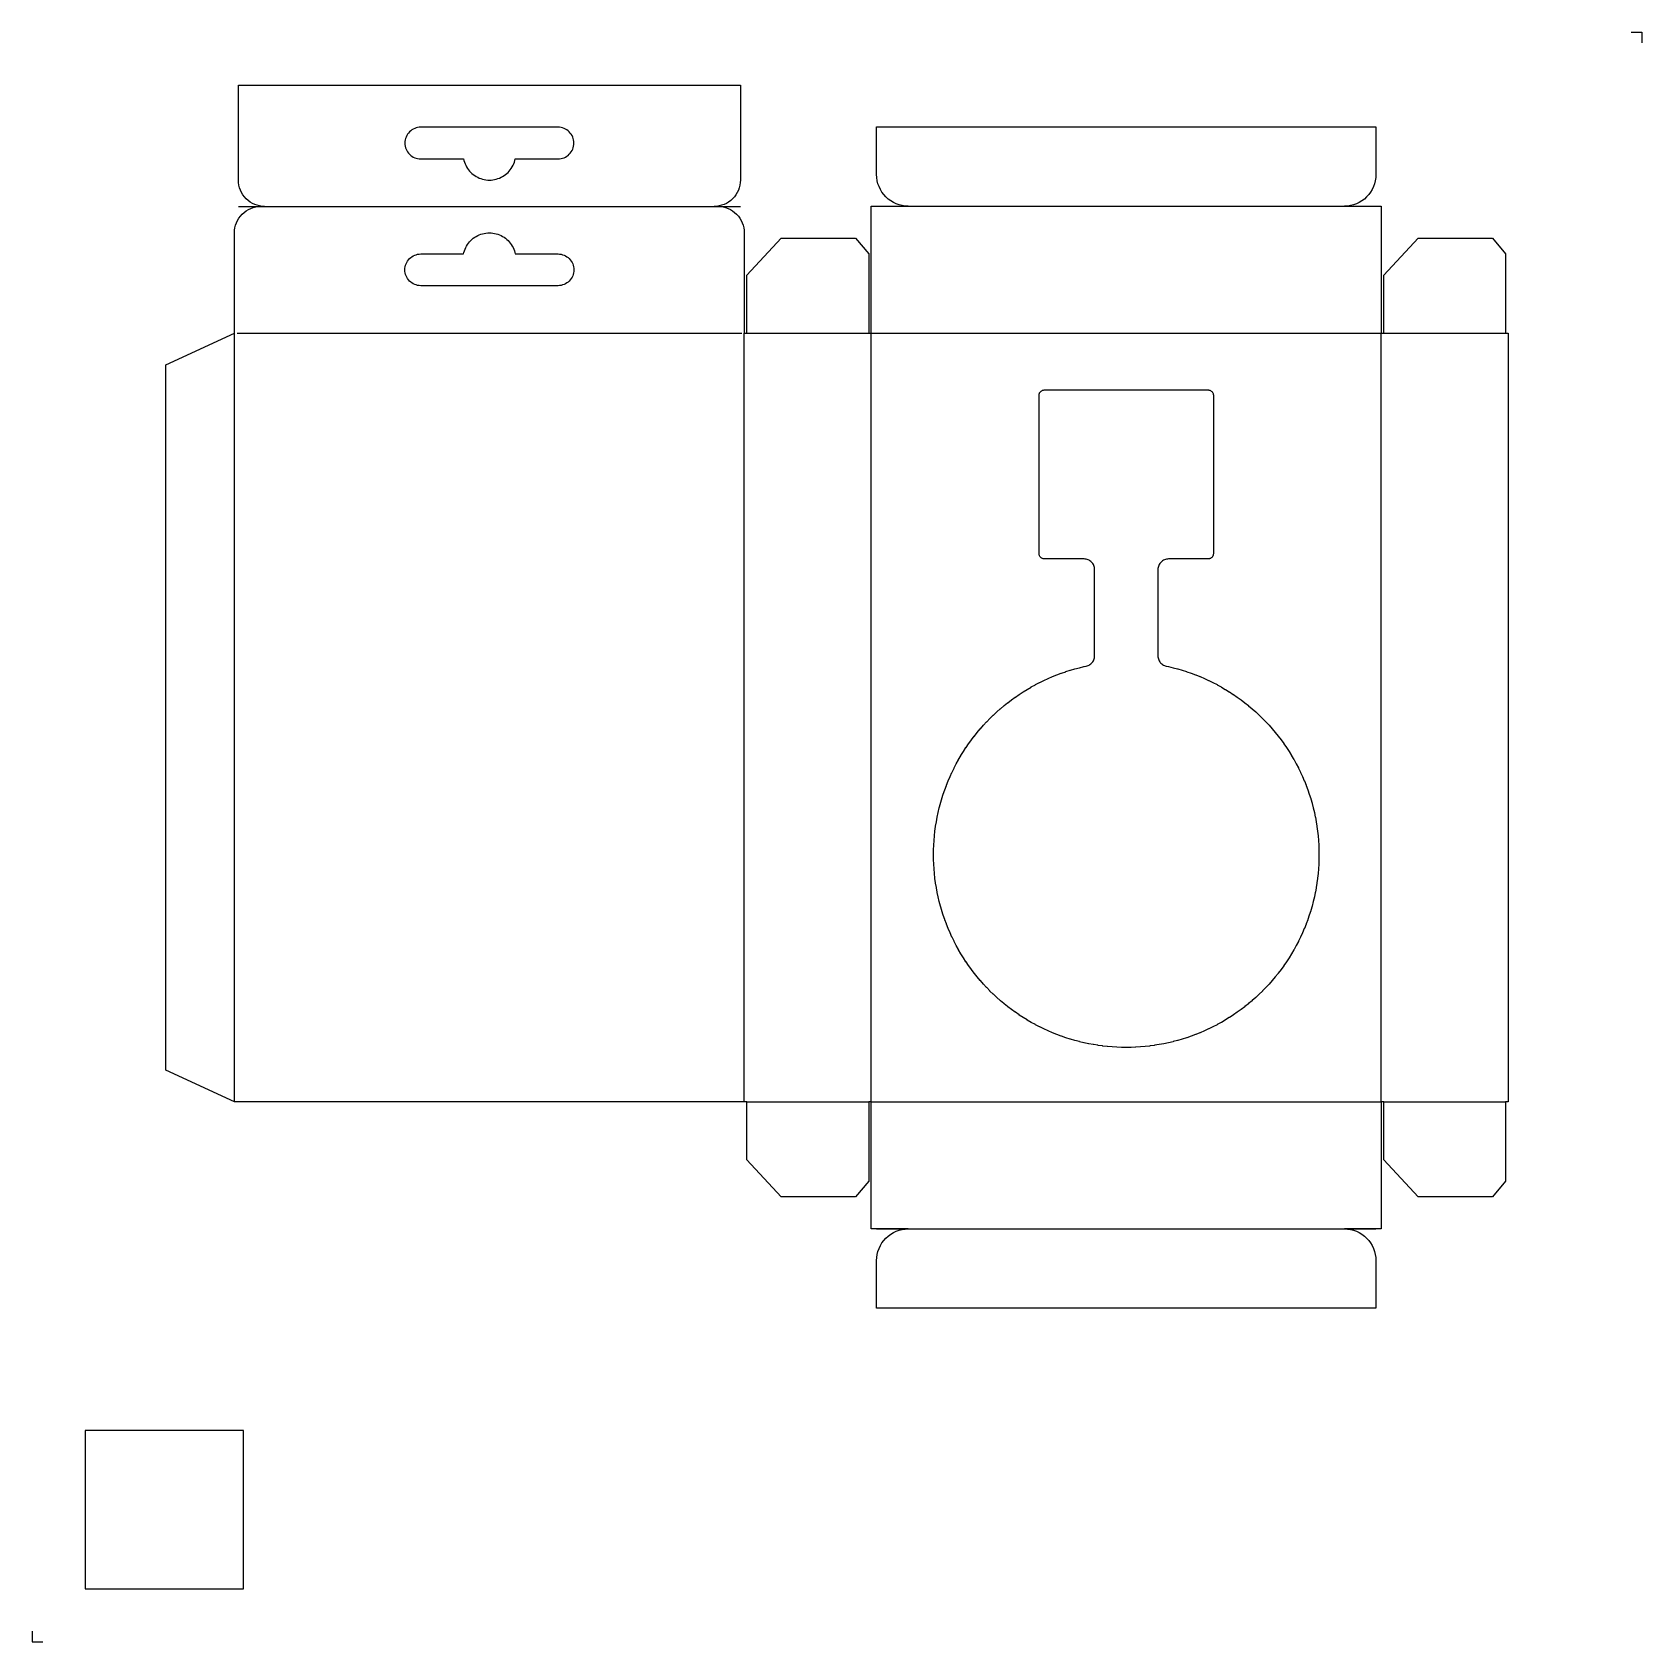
# Model space of a CAD drawing. Extents: x 0 to 305, y 0 to 305.
import ezdxf

# ---------------------------------------------------------------- set-up
doc = ezdxf.new("R2010")
doc.units = 0
for name, color, linetype in [('KONTROLLE_30MM', 7, 'Continuous'), ('RILLEN_BERG', 5, 'Continuous'), ('RILLEN_TAL', 3, 'Continuous'), ('SCHNEIDEN', 1, 'Continuous'), ('SEITENECKEN', 7, 'Continuous')]:
    doc.layers.add(name, color=color, linetype=linetype)

msp = doc.modelspace()

# ---------------------------------------------------------------- linework, layer by layer
at = {"layer": 'KONTROLLE_30MM', "color": 7}
msp.add_lwpolyline([(40, 10), (40, 40), (10, 40), (10, 10)], close=True, dxfattribs=at)
at = {"layer": 'RILLEN_BERG', "color": 5}
for points in [[(39.05, 271.8), (134.1, 271.8)], [(159.9, 271.85), (254.45, 271.85)], [(38.3, 102.25), (38.3, 247.8)], [(134.85, 102.25), (134.85, 247.8)], [(135.35, 247.8), (158.4, 247.8)], [(158.9, 102.25), (158.9, 247.8)], [(158.9, 247.8), (255.45, 247.8)], [(255.45, 102.25), (255.45, 247.8)], [(255.95, 247.8), (279, 247.8)], [(135.35, 102.25), (158.4, 102.25)], [(158.9, 102.25), (255.45, 102.25)], [(255.95, 102.25), (279, 102.25)], [(159.9, 78.2), (254.45, 78.2)]]:
    msp.add_lwpolyline(points, dxfattribs=at)
at = {"layer": 'RILLEN_TAL', "color": 3}
msp.add_lwpolyline([(38.8, 247.8), (134.35, 247.8)], dxfattribs=at)
at = {"layer": 'SCHNEIDEN', "color": 1}
for points in [[(25.3, 108.25), (25.3, 108.25), (25.3, 241.8), (25.3, 241.8), (25.3, 241.8), (38.3, 247.8), (38.3, 247.8), (38.3, 247.8), (38.3, 247.8), (38.3, 247.8), (38.3, 247.8), (38.3, 247.8), (38.3, 247.8), (38.3, 247.8), (38.3, 247.8), (38.3, 247.8), (38.3, 247.8), (38.3, 247.8), (38.3, 266.8), (38.3, 266.8), (38.32, 267.29), (38.32, 267.29), (38.4, 267.78), (38.4, 267.78), (38.52, 268.25), (38.52, 268.25), (38.68, 268.71), (38.68, 268.71), (38.89, 269.16), (38.89, 269.16), (39.14, 269.58), (39.14, 269.58), (39.43, 269.97), (39.43, 269.97), (39.76, 270.34), (39.76, 270.34), (40.13, 270.67), (40.13, 270.67), (40.52, 270.96), (40.52, 270.96), (40.94, 271.21), (40.94, 271.21), (41.39, 271.42), (41.39, 271.42), (41.85, 271.58), (41.85, 271.58), (42.32, 271.7), (42.32, 271.7), (42.81, 271.78), (42.81, 271.78), (43.3, 271.8), (43.3, 271.8), (44.01, 271.8), (44.01, 271.8), (44.01, 271.8), (44.01, 271.8), (44.01, 271.8), (44.01, 271.8), (44.01, 271.8), (44.01, 271.8), (44.01, 271.8), (44.01, 271.8), (44.01, 271.8), (44.01, 271.8), (44.01, 271.8), (44.01, 271.8), (44.01, 271.8), (44.01, 271.8), (44.01, 271.8), (44.01, 271.8), (44.01, 271.8), (44.01, 271.8), (44.01, 271.8), (44.01, 271.8), (44.01, 271.8), (44.01, 271.8), (44.01, 271.8), (44.01, 271.8), (44.01, 271.8), (44.01, 271.8), (44.01, 271.8), (44.01, 271.8), (44.01, 271.8), (44.01, 271.8), (44.01, 271.8), (43.56, 271.82), (43.56, 271.82), (43.07, 271.9), (43.07, 271.9), (42.6, 272.02), (42.6, 272.02), (42.14, 272.18), (42.14, 272.18), (41.69, 272.39), (41.69, 272.39), (41.27, 272.64), (41.27, 272.64), (40.88, 272.93), (40.88, 272.93), (40.51, 273.26), (40.51, 273.26), (40.18, 273.63), (40.18, 273.63), (39.89, 274.02), (39.89, 274.02), (39.64, 274.44), (39.64, 274.44), (39.43, 274.89), (39.43, 274.89), (39.27, 275.35), (39.27, 275.35), (39.15, 275.82), (39.15, 275.82), (39.07, 276.31), (39.07, 276.31), (39.05, 276.8), (39.05, 276.8), (39.05, 294.8), (39.05, 294.8), (39.05, 294.8), (134.1, 294.8), (134.1, 294.8), (134.1, 294.8), (134.1, 276.8), (134.1, 276.8), (134.08, 276.31), (134.08, 276.31), (134, 275.82), (134, 275.82), (133.88, 275.35), (133.88, 275.35), (133.72, 274.89), (133.72, 274.89), (133.51, 274.44), (133.51, 274.44), (133.26, 274.02), (133.26, 274.02), (132.97, 273.63), (132.97, 273.63), (132.64, 273.26), (132.64, 273.26), (132.27, 272.93), (132.27, 272.93), (131.88, 272.64), (131.88, 272.64), (131.46, 272.39), (131.46, 272.39), (131.01, 272.18), (131.01, 272.18), (130.55, 272.02), (130.55, 272.02), (130.08, 271.9), (130.08, 271.9), (129.59, 271.82), (129.59, 271.82), (129.14, 271.8), (129.14, 271.8), (129.14, 271.8), (129.14, 271.8), (129.14, 271.8), (129.14, 271.8), (129.14, 271.8), (129.14, 271.8), (129.14, 271.8), (129.14, 271.8), (129.14, 271.8), (129.14, 271.8), (129.14, 271.8), (129.14, 271.8), (129.14, 271.8), (129.14, 271.8), (129.14, 271.8), (129.14, 271.8), (129.14, 271.8), (129.14, 271.8), (129.14, 271.8), (129.14, 271.8), (129.14, 271.8), (129.14, 271.8), (129.14, 271.8), (129.14, 271.8), (129.14, 271.8), (129.14, 271.8), (129.14, 271.8), (129.14, 271.8), (129.14, 271.8), (129.14, 271.8), (129.14, 271.8), (129.85, 271.8), (129.85, 271.8), (130.34, 271.78), (130.34, 271.78), (130.83, 271.7), (130.83, 271.7), (131.3, 271.58), (131.3, 271.58), (131.76, 271.42), (131.76, 271.42), (132.21, 271.21), (132.21, 271.21), (132.63, 270.96), (132.63, 270.96), (133.02, 270.67), (133.02, 270.67), (133.39, 270.34), (133.39, 270.34), (133.72, 269.97), (133.72, 269.97), (134.01, 269.58), (134.01, 269.58), (134.26, 269.16), (134.26, 269.16), (134.47, 268.71), (134.47, 268.71), (134.63, 268.25), (134.63, 268.25), (134.75, 267.78), (134.75, 267.78), (134.83, 267.29), (134.83, 267.29), (134.85, 266.8), (134.85, 266.8), (134.85, 247.8), (134.85, 247.8), (134.85, 247.8), (134.85, 247.8), (134.85, 247.8), (134.85, 247.8), (134.85, 247.8), (134.85, 247.8), (134.85, 247.8), (134.85, 247.8), (134.85, 247.8), (134.85, 247.8), (134.85, 247.8), (134.85, 247.8), (134.85, 247.8), (134.85, 247.8), (134.85, 247.8), (135.35, 247.8), (135.35, 247.8), (135.35, 247.8), (135.35, 247.8), (135.35, 247.8), (135.35, 247.8), (135.35, 247.8), (135.35, 247.8), (135.35, 247.8), (135.35, 247.8), (135.35, 247.8), (135.35, 247.8), (135.35, 247.8), (135.35, 247.8), (135.35, 247.8), (135.35, 247.8), (135.35, 247.8), (135.35, 258.8), (135.35, 258.8), (135.35, 258.8), (141.85, 265.8), (141.85, 265.8), (141.85, 265.8), (155.9, 265.8), (155.9, 265.8), (155.9, 265.8), (158.4, 262.8), (158.4, 262.8), (158.4, 262.8), (158.4, 247.8), (158.4, 247.8), (158.4, 247.8), (158.4, 247.8), (158.4, 247.8), (158.4, 247.8), (158.4, 247.8), (158.4, 247.8), (158.4, 247.8), (158.4, 247.8), (158.4, 247.8), (158.4, 247.8), (158.4, 247.8), (158.4, 247.8), (158.4, 247.8), (158.4, 247.8), (158.4, 247.8), (158.9, 247.8), (158.9, 247.8), (158.9, 247.8), (158.9, 247.8), (158.9, 247.8), (158.9, 247.8), (158.9, 247.8), (158.9, 247.8), (158.9, 247.8), (158.9, 247.8), (158.9, 247.8), (158.9, 247.8), (158.9, 247.8), (158.9, 247.8), (158.9, 247.8), (158.9, 247.8), (158.9, 247.8), (158.9, 271.85), (158.9, 271.85), (158.9, 271.85), (165.86, 271.85), (165.86, 271.85), (165.86, 271.85), (165.86, 271.85), (165.86, 271.85), (165.86, 271.85), (165.86, 271.85), (165.86, 271.85), (165.86, 271.85), (165.86, 271.85), (165.86, 271.85), (165.86, 271.85), (165.86, 271.85), (165.86, 271.85), (165.86, 271.85), (165.86, 271.85), (165.86, 271.85), (165.86, 271.85), (165.86, 271.85), (165.86, 271.85), (165.86, 271.85), (165.86, 271.85), (165.86, 271.85), (165.86, 271.85), (165.86, 271.85), (165.86, 271.85), (165.86, 271.85), (165.86, 271.85), (165.86, 271.85), (165.86, 271.85), (165.86, 271.85), (165.86, 271.85), (165.86, 271.85), (165.31, 271.88), (165.31, 271.88), (164.73, 271.97), (164.73, 271.97), (164.16, 272.11), (164.16, 272.11), (163.6, 272.31), (163.6, 272.31), (163.07, 272.56), (163.07, 272.56), (162.57, 272.86), (162.57, 272.86), (162.09, 273.21), (162.09, 273.21), (161.66, 273.61), (161.66, 273.61), (161.26, 274.04), (161.26, 274.04), (160.91, 274.52), (160.91, 274.52), (160.61, 275.02), (160.61, 275.02), (160.36, 275.55), (160.36, 275.55), (160.16, 276.11), (160.16, 276.11), (160.02, 276.68), (160.02, 276.68), (159.93, 277.26), (159.93, 277.26), (159.9, 277.85), (159.9, 277.85), (159.9, 286.85), (159.9, 286.85), (159.9, 286.85), (254.45, 286.85), (254.45, 286.85), (254.45, 286.85), (254.45, 277.85), (254.45, 277.85), (254.42, 277.26), (254.42, 277.26), (254.33, 276.68), (254.33, 276.68), (254.19, 276.11), (254.19, 276.11), (253.99, 275.55), (253.99, 275.55), (253.74, 275.02), (253.74, 275.02), (253.44, 274.52), (253.44, 274.52), (253.09, 274.04), (253.09, 274.04), (252.69, 273.61), (252.69, 273.61), (252.26, 273.21), (252.26, 273.21), (251.78, 272.86), (251.78, 272.86), (251.28, 272.56), (251.28, 272.56), (250.75, 272.31), (250.75, 272.31), (250.19, 272.11), (250.19, 272.11), (249.62, 271.97), (249.62, 271.97), (249.04, 271.88), (249.04, 271.88), (248.49, 271.85), (248.49, 271.85), (248.49, 271.85), (248.49, 271.85), (248.49, 271.85), (248.49, 271.85), (248.49, 271.85), (248.49, 271.85), (248.49, 271.85), (248.49, 271.85), (248.49, 271.85), (248.49, 271.85), (248.49, 271.85), (248.49, 271.85), (248.49, 271.85), (248.49, 271.85), (248.49, 271.85), (248.49, 271.85), (248.49, 271.85), (248.49, 271.85), (248.49, 271.85), (248.49, 271.85), (248.49, 271.85), (248.49, 271.85), (248.49, 271.85), (248.49, 271.85), (248.49, 271.85), (248.49, 271.85), (248.49, 271.85), (248.49, 271.85), (248.49, 271.85), (248.49, 271.85), (248.49, 271.85), (255.45, 271.85), (255.45, 271.85), (255.45, 271.85), (255.45, 247.8), (255.45, 247.8), (255.45, 247.8), (255.45, 247.8), (255.45, 247.8), (255.45, 247.8), (255.45, 247.8), (255.45, 247.8), (255.45, 247.8), (255.45, 247.8), (255.45, 247.8), (255.45, 247.8), (255.45, 247.8), (255.45, 247.8), (255.45, 247.8), (255.45, 247.8), (255.45, 247.8), (255.95, 247.8), (255.95, 247.8), (255.95, 247.8), (255.95, 247.8), (255.95, 247.8), (255.95, 247.8), (255.95, 247.8), (255.95, 247.8), (255.95, 247.8), (255.95, 247.8), (255.95, 247.8), (255.95, 247.8), (255.95, 247.8), (255.95, 247.8), (255.95, 247.8), (255.95, 247.8), (255.95, 247.8), (255.95, 258.8), (255.95, 258.8), (255.95, 258.8), (262.45, 265.8), (262.45, 265.8), (262.45, 265.8), (276.5, 265.8), (276.5, 265.8), (276.5, 265.8), (279, 262.8), (279, 262.8), (279, 262.8), (279, 247.8), (279, 247.8), (279, 247.8), (279, 247.8), (279, 247.8), (279, 247.8), (279, 247.8), (279, 247.8), (279, 247.8), (279, 247.8), (279, 247.8), (279, 247.8), (279, 247.8), (279, 247.8), (279, 247.8), (279, 247.8), (279, 247.8), (279.5, 247.8), (279.5, 247.8), (279.5, 247.8), (279.5, 102.25), (279.5, 102.25), (279.5, 102.25), (279, 102.25), (279, 102.25), (279, 102.25), (279, 102.25), (279, 102.25), (279, 102.25), (279, 102.25), (279, 102.25), (279, 102.25), (279, 102.25), (279, 102.25), (279, 102.25), (279, 102.25), (279, 102.25), (279, 102.25), (279, 102.25), (279, 102.25), (279, 87.25), (279, 87.25), (279, 87.25), (276.5, 84.25), (276.5, 84.25), (276.5, 84.25), (262.45, 84.25), (262.45, 84.25), (262.45, 84.25), (255.95, 91.25), (255.95, 91.25), (255.95, 91.25), (255.95, 102.25), (255.95, 102.25), (255.95, 102.25), (255.95, 102.25), (255.95, 102.25), (255.95, 102.25), (255.95, 102.25), (255.95, 102.25), (255.95, 102.25), (255.95, 102.25), (255.95, 102.25), (255.95, 102.25), (255.95, 102.25), (255.95, 102.25), (255.95, 102.25), (255.95, 102.25), (255.95, 102.25), (255.45, 102.25), (255.45, 102.25), (255.45, 102.25), (255.45, 102.25), (255.45, 102.25), (255.45, 102.25), (255.45, 102.25), (255.45, 102.25), (255.45, 102.25), (255.45, 102.25), (255.45, 102.25), (255.45, 102.25), (255.45, 102.25), (255.45, 102.25), (255.45, 102.25), (255.45, 102.25), (255.45, 102.25), (255.45, 78.2), (255.45, 78.2), (255.45, 78.2), (248.49, 78.2), (248.49, 78.2), (248.49, 78.2), (248.49, 78.2), (248.49, 78.2), (248.49, 78.2), (248.49, 78.2), (248.49, 78.2), (248.49, 78.2), (248.49, 78.2), (248.49, 78.2), (248.49, 78.2), (248.49, 78.2), (248.49, 78.2), (248.49, 78.2), (248.49, 78.2), (248.49, 78.2), (248.49, 78.2), (248.49, 78.2), (248.49, 78.2), (248.49, 78.2), (248.49, 78.2), (248.49, 78.2), (248.49, 78.2), (248.49, 78.2), (248.49, 78.2), (248.49, 78.2), (248.49, 78.2), (248.49, 78.2), (248.49, 78.2), (248.49, 78.2), (248.49, 78.2), (248.49, 78.2), (249.04, 78.17), (249.04, 78.17), (249.62, 78.08), (249.62, 78.08), (250.19, 77.94), (250.19, 77.94), (250.75, 77.74), (250.75, 77.74), (251.28, 77.49), (251.28, 77.49), (251.78, 77.19), (251.78, 77.19), (252.26, 76.84), (252.26, 76.84), (252.69, 76.44), (252.69, 76.44), (253.09, 76.01), (253.09, 76.01), (253.44, 75.53), (253.44, 75.53), (253.74, 75.03), (253.74, 75.03), (253.99, 74.5), (253.99, 74.5), (254.19, 73.94), (254.19, 73.94), (254.33, 73.37), (254.33, 73.37), (254.42, 72.79), (254.42, 72.79), (254.45, 72.2), (254.45, 72.2), (254.45, 63.2), (254.45, 63.2), (254.45, 63.2), (159.9, 63.2), (159.9, 63.2), (159.9, 63.2), (159.9, 72.2), (159.9, 72.2), (159.93, 72.79), (159.93, 72.79), (160.02, 73.37), (160.02, 73.37), (160.16, 73.94), (160.16, 73.94), (160.36, 74.5), (160.36, 74.5), (160.61, 75.03), (160.61, 75.03), (160.91, 75.53), (160.91, 75.53), (161.26, 76.01), (161.26, 76.01), (161.66, 76.44), (161.66, 76.44), (162.09, 76.84), (162.09, 76.84), (162.57, 77.19), (162.57, 77.19), (163.07, 77.49), (163.07, 77.49), (163.6, 77.74), (163.6, 77.74), (164.16, 77.94), (164.16, 77.94), (164.73, 78.08), (164.73, 78.08), (165.31, 78.17), (165.31, 78.17), (165.86, 78.2), (165.86, 78.2), (165.86, 78.2), (165.86, 78.2), (165.86, 78.2), (165.86, 78.2), (165.86, 78.2), (165.86, 78.2), (165.86, 78.2), (165.86, 78.2), (165.86, 78.2), (165.86, 78.2), (165.86, 78.2), (165.86, 78.2), (165.86, 78.2), (165.86, 78.2), (165.86, 78.2), (165.86, 78.2), (165.86, 78.2), (165.86, 78.2), (165.86, 78.2), (165.86, 78.2), (165.86, 78.2), (165.86, 78.2), (165.86, 78.2), (165.86, 78.2), (165.86, 78.2), (165.86, 78.2), (165.86, 78.2), (165.86, 78.2), (165.86, 78.2), (165.86, 78.2), (165.86, 78.2), (158.9, 78.2), (158.9, 78.2), (158.9, 78.2), (158.9, 102.25), (158.9, 102.25), (158.9, 102.25), (158.9, 102.25), (158.9, 102.25), (158.9, 102.25), (158.9, 102.25), (158.9, 102.25), (158.9, 102.25), (158.9, 102.25), (158.9, 102.25), (158.9, 102.25), (158.9, 102.25), (158.9, 102.25), (158.9, 102.25), (158.9, 102.25), (158.9, 102.25), (158.4, 102.25), (158.4, 102.25), (158.4, 102.25), (158.4, 102.25), (158.4, 102.25), (158.4, 102.25), (158.4, 102.25), (158.4, 102.25), (158.4, 102.25), (158.4, 102.25), (158.4, 102.25), (158.4, 102.25), (158.4, 102.25), (158.4, 102.25), (158.4, 102.25), (158.4, 102.25), (158.4, 102.25), (158.4, 87.25), (158.4, 87.25), (158.4, 87.25), (155.9, 84.25), (155.9, 84.25), (155.9, 84.25), (141.85, 84.25), (141.85, 84.25), (141.85, 84.25), (135.35, 91.25), (135.35, 91.25), (135.35, 91.25), (135.35, 102.25), (135.35, 102.25), (135.35, 102.25), (135.35, 102.25), (135.35, 102.25), (135.35, 102.25), (135.35, 102.25), (135.35, 102.25), (135.35, 102.25), (135.35, 102.25), (135.35, 102.25), (135.35, 102.25), (135.35, 102.25), (135.35, 102.25), (135.35, 102.25), (135.35, 102.25), (135.35, 102.25), (38.3, 102.25), (38.3, 102.25), (38.3, 102.25), (38.3, 102.25), (25.3, 108.25)], [(99.87, 280.81), (100.16, 280.86), (100.45, 280.93), (100.72, 281.03), (100.99, 281.15), (101.24, 281.31), (101.48, 281.48), (101.7, 281.68), (101.89, 281.9), (102.07, 282.13), (102.22, 282.39), (102.35, 282.65), (102.45, 282.93), (102.52, 283.21), (102.56, 283.51), (102.58, 283.8), (102.56, 284.09), (102.52, 284.39), (102.45, 284.67), (102.35, 284.95), (102.22, 285.21), (102.07, 285.47), (101.89, 285.7), (101.7, 285.92), (101.48, 286.12), (101.24, 286.29), (100.99, 286.45), (100.72, 286.57), (100.45, 286.67), (100.16, 286.74), (99.87, 286.79), (99.58, 286.8), (86.58, 286.8), (73.58, 286.8), (73.28, 286.79), (72.99, 286.74), (72.7, 286.67), (72.43, 286.57), (72.16, 286.45), (71.91, 286.29), (71.67, 286.12), (71.45, 285.92), (71.26, 285.7), (71.08, 285.47), (70.93, 285.21), (70.8, 284.95), (70.7, 284.67), (70.63, 284.39), (70.59, 284.09), (70.58, 283.8), (70.59, 283.51), (70.63, 283.21), (70.7, 282.93), (70.8, 282.65), (70.93, 282.39), (71.08, 282.13), (71.26, 281.9), (71.45, 281.68), (71.67, 281.48), (71.91, 281.31), (72.16, 281.15), (72.43, 281.03), (72.7, 280.93), (72.99, 280.86), (73.28, 280.81), (73.58, 280.8), (81.68, 280.8), (81.75, 280.51), (81.84, 280.19), (81.96, 279.89), (82.09, 279.59), (82.24, 279.3), (82.42, 279.02), (82.61, 278.76), (82.82, 278.5), (83.04, 278.26), (83.28, 278.04), (83.53, 277.83), (83.8, 277.64), (84.08, 277.47), (84.36, 277.32), (84.66, 277.18), (84.97, 277.07), (85.28, 276.97), (85.6, 276.9), (85.92, 276.84), (86.25, 276.81), (86.58, 276.8), (86.9, 276.81), (87.23, 276.84), (87.55, 276.9), (87.87, 276.97), (88.18, 277.07), (88.49, 277.18), (88.79, 277.32), (89.08, 277.47), (89.35, 277.64), (89.62, 277.83), (89.87, 278.04), (90.11, 278.26), (90.33, 278.5), (90.54, 278.76), (90.73, 279.02), (90.91, 279.3), (91.06, 279.59), (91.19, 279.89), (91.31, 280.19), (91.4, 280.51), (91.47, 280.8), (99.58, 280.8)], [(99.87, 262.79), (100.16, 262.74), (100.45, 262.67), (100.72, 262.57), (100.99, 262.45), (101.24, 262.29), (101.48, 262.12), (101.7, 261.92), (101.89, 261.7), (102.07, 261.47), (102.22, 261.21), (102.35, 260.95), (102.45, 260.67), (102.52, 260.39), (102.56, 260.09), (102.58, 259.8), (102.56, 259.51), (102.52, 259.21), (102.45, 258.93), (102.35, 258.65), (102.22, 258.39), (102.07, 258.13), (101.89, 257.9), (101.7, 257.68), (101.48, 257.48), (101.24, 257.31), (100.99, 257.15), (100.72, 257.03), (100.45, 256.93), (100.16, 256.86), (99.87, 256.81), (99.58, 256.8), (86.58, 256.8), (73.58, 256.8), (73.28, 256.81), (72.99, 256.86), (72.7, 256.93), (72.43, 257.03), (72.16, 257.15), (71.91, 257.31), (71.67, 257.48), (71.45, 257.68), (71.26, 257.9), (71.08, 258.13), (70.93, 258.39), (70.8, 258.65), (70.7, 258.93), (70.63, 259.21), (70.59, 259.51), (70.58, 259.8), (70.59, 260.09), (70.63, 260.39), (70.7, 260.67), (70.8, 260.95), (70.93, 261.21), (71.08, 261.47), (71.26, 261.7), (71.45, 261.92), (71.67, 262.12), (71.91, 262.29), (72.16, 262.45), (72.43, 262.57), (72.7, 262.67), (72.99, 262.74), (73.28, 262.79), (73.58, 262.8), (81.68, 262.8), (81.75, 263.09), (81.84, 263.41), (81.96, 263.71), (82.09, 264.01), (82.24, 264.3), (82.42, 264.58), (82.61, 264.84), (82.82, 265.1), (83.04, 265.34), (83.28, 265.56), (83.53, 265.77), (83.8, 265.96), (84.08, 266.13), (84.36, 266.28), (84.66, 266.42), (84.97, 266.53), (85.28, 266.63), (85.6, 266.7), (85.92, 266.76), (86.25, 266.79), (86.58, 266.8), (86.9, 266.79), (87.23, 266.76), (87.55, 266.7), (87.87, 266.63), (88.18, 266.53), (88.49, 266.42), (88.79, 266.28), (89.08, 266.13), (89.35, 265.96), (89.62, 265.77), (89.87, 265.56), (90.11, 265.34), (90.33, 265.1), (90.54, 264.84), (90.73, 264.58), (90.91, 264.3), (91.06, 264.01), (91.19, 263.71), (91.31, 263.41), (91.4, 263.09), (91.47, 262.8), (99.58, 262.8)], [(199.59, 184.75), (199.78, 184.8), (199.96, 184.87), (200.13, 184.95), (200.3, 185.05), (200.46, 185.17), (200.6, 185.3), (200.73, 185.45), (200.84, 185.6), (200.94, 185.77), (201.03, 185.95), (201.09, 186.13), (201.14, 186.32), (201.17, 186.51), (201.18, 186.71), (201.18, 203.05), (201.17, 203.25), (201.14, 203.44), (201.09, 203.63), (201.02, 203.82), (200.94, 203.99), (200.84, 204.16), (200.72, 204.32), (200.59, 204.46), (200.44, 204.6), (200.29, 204.71), (200.12, 204.81), (199.94, 204.9), (199.76, 204.96), (199.57, 205.01), (199.37, 205.04), (199.18, 205.05), (191.7, 205.05), (191.65, 205.05), (191.63, 205.05), (191.53, 205.06), (191.43, 205.08), (191.34, 205.11), (191.25, 205.15), (191.16, 205.19), (191.08, 205.25), (191, 205.31), (190.93, 205.38), (190.87, 205.46), (190.82, 205.54), (190.77, 205.62), (190.73, 205.71), (190.71, 205.81), (190.69, 205.9), (190.68, 206), (190.68, 206.03), (190.67, 206.07), (190.67, 236.03), (190.68, 236.07), (190.68, 236.1), (190.69, 236.2), (190.71, 236.29), (190.73, 236.39), (190.77, 236.48), (190.82, 236.56), (190.87, 236.64), (190.93, 236.72), (191, 236.79), (191.08, 236.85), (191.16, 236.91), (191.25, 236.95), (191.34, 236.99), (191.43, 237.02), (191.53, 237.04), (191.63, 237.05), (191.65, 237.05), (191.7, 237.05), (222.65, 237.05), (222.7, 237.05), (222.72, 237.05), (222.82, 237.04), (222.92, 237.02), (223.01, 236.99), (223.1, 236.95), (223.19, 236.91), (223.27, 236.85), (223.35, 236.79), (223.42, 236.72), (223.48, 236.64), (223.53, 236.56), (223.58, 236.48), (223.62, 236.39), (223.64, 236.29), (223.66, 236.2), (223.67, 236.1), (223.67, 236.07), (223.68, 236.03), (223.68, 206.07), (223.67, 206.03), (223.67, 206), (223.66, 205.9), (223.64, 205.81), (223.62, 205.71), (223.58, 205.62), (223.53, 205.54), (223.48, 205.46), (223.42, 205.38), (223.35, 205.31), (223.27, 205.25), (223.19, 205.19), (223.1, 205.15), (223.01, 205.11), (222.92, 205.08), (222.82, 205.06), (222.72, 205.05), (222.7, 205.05), (222.65, 205.05), (215.18, 205.05), (214.98, 205.04), (214.78, 205.01), (214.59, 204.96), (214.41, 204.9), (214.23, 204.81), (214.06, 204.71), (213.91, 204.6), (213.76, 204.46), (213.63, 204.32), (213.51, 204.16), (213.41, 203.99), (213.33, 203.82), (213.26, 203.63), (213.21, 203.44), (213.18, 203.25), (213.18, 203.05), (213.18, 186.71), (213.18, 186.51), (213.21, 186.32), (213.26, 186.13), (213.32, 185.95), (213.41, 185.77), (213.51, 185.6), (213.62, 185.45), (213.75, 185.3), (213.89, 185.17), (214.05, 185.05), (214.22, 184.95), (214.39, 184.87), (214.57, 184.8), (214.76, 184.75), (215.16, 184.67), (215.18, 184.66), (216.03, 184.46), (216.06, 184.45), (216.9, 184.23), (216.92, 184.22), (217.76, 183.98), (217.78, 183.97), (218.61, 183.71), (218.64, 183.7), (219.46, 183.42), (219.48, 183.41), (220.3, 183.11), (220.32, 183.1), (221.13, 182.78), (221.15, 182.77), (221.96, 182.42), (221.98, 182.41), (222.77, 182.05), (222.79, 182.04), (223.57, 181.66), (223.6, 181.65), (224.37, 181.25), (224.39, 181.23), (225.16, 180.81), (225.18, 180.8), (225.93, 180.36), (225.95, 180.35), (226.69, 179.89), (226.71, 179.88), (227.44, 179.41), (227.46, 179.39), (228.18, 178.9), (228.2, 178.88), (228.91, 178.37), (228.93, 178.36), (229.62, 177.83), (229.64, 177.82), (230.32, 177.27), (230.34, 177.26), (231.01, 176.7), (231.03, 176.68), (231.68, 176.1), (231.7, 176.09), (232.33, 175.49), (232.35, 175.48), (232.98, 174.87), (232.99, 174.85), (233.6, 174.23), (233.62, 174.21), (234.21, 173.57), (234.23, 173.55), (234.8, 172.9), (234.82, 172.88), (235.38, 172.21), (235.4, 172.2), (235.94, 171.52), (235.96, 171.5), (236.48, 170.8), (236.5, 170.78), (237.01, 170.08), (237.02, 170.06), (237.52, 169.34), (237.53, 169.32), (238.01, 168.59), (238.02, 168.57), (238.48, 167.83), (238.49, 167.8), (238.93, 167.05), (238.94, 167.03), (239.36, 166.27), (239.37, 166.25), (239.77, 165.47), (239.78, 165.45), (240.17, 164.67), (240.18, 164.64), (240.54, 163.85), (240.55, 163.83), (240.89, 163.03), (240.9, 163.01), (241.22, 162.2), (241.23, 162.17), (241.54, 161.36), (241.55, 161.33), (241.83, 160.51), (241.84, 160.49), (242.1, 159.66), (242.11, 159.63), (242.35, 158.8), (242.36, 158.77), (242.58, 157.93), (242.58, 157.91), (242.79, 157.06), (242.79, 157.04), (242.97, 156.18), (242.98, 156.16), (243.14, 155.3), (243.14, 155.28), (243.28, 154.42), (243.28, 154.39), (243.4, 153.53), (243.4, 153.51), (243.5, 152.64), (243.5, 152.62), (243.58, 151.75), (243.58, 151.72), (243.63, 150.85), (243.63, 150.83), (243.66, 149.96), (243.66, 149.93), (243.67, 149.06), (243.67, 149.04), (243.66, 148.17), (243.66, 148.14), (243.63, 147.27), (243.63, 147.25), (243.58, 146.38), (243.58, 146.35), (243.5, 145.48), (243.5, 145.46), (243.4, 144.59), (243.4, 144.57), (243.28, 143.71), (243.28, 143.68), (243.14, 142.82), (243.14, 142.8), (242.98, 141.94), (242.97, 141.92), (242.79, 141.06), (242.79, 141.04), (242.58, 140.19), (242.58, 140.17), (242.36, 139.33), (242.35, 139.3), (242.11, 138.47), (242.1, 138.44), (241.84, 137.61), (241.83, 137.59), (241.55, 136.77), (241.54, 136.74), (241.23, 135.93), (241.22, 135.9), (240.9, 135.09), (240.89, 135.07), (240.55, 134.27), (240.54, 134.25), (240.18, 133.46), (240.17, 133.43), (239.78, 132.65), (239.77, 132.63), (239.37, 131.85), (239.36, 131.83), (238.94, 131.07), (238.93, 131.05), (238.49, 130.3), (238.48, 130.27), (238.02, 129.53), (238.01, 129.51), (237.53, 128.78), (237.52, 128.76), (237.02, 128.04), (237.01, 128.02), (236.5, 127.32), (236.48, 127.3), (235.96, 126.6), (235.94, 126.58), (235.4, 125.9), (235.38, 125.89), (234.82, 125.22), (234.8, 125.2), (234.23, 124.55), (234.21, 124.53), (233.62, 123.89), (233.6, 123.87), (232.99, 123.25), (232.98, 123.23), (232.35, 122.62), (232.33, 122.61), (231.7, 122.01), (231.68, 122), (231.03, 121.42), (231.01, 121.4), (230.34, 120.84), (230.32, 120.83), (229.64, 120.28), (229.62, 120.27), (228.93, 119.74), (228.91, 119.73), (228.2, 119.22), (228.18, 119.2), (227.46, 118.71), (227.44, 118.69), (226.71, 118.22), (226.69, 118.21), (225.95, 117.75), (225.93, 117.74), (225.18, 117.3), (225.16, 117.29), (224.39, 116.87), (224.37, 116.85), (223.6, 116.45), (223.57, 116.44), (222.79, 116.06), (222.77, 116.05), (221.98, 115.69), (221.96, 115.68), (221.15, 115.33), (221.13, 115.32), (220.32, 115), (220.3, 114.99), (219.48, 114.69), (219.46, 114.68), (218.64, 114.4), (218.61, 114.39), (217.78, 114.13), (217.76, 114.12), (216.92, 113.88), (216.9, 113.87), (216.06, 113.65), (216.03, 113.64), (215.18, 113.44), (215.16, 113.43), (214.31, 113.25), (214.28, 113.25), (213.43, 113.09), (213.4, 113.09), (212.54, 112.95), (212.52, 112.94), (211.66, 112.83), (211.63, 112.82), (210.76, 112.73), (210.74, 112.72), (209.87, 112.65), (209.85, 112.65), (208.98, 112.59), (208.95, 112.59), (208.08, 112.56), (208.06, 112.56), (207.19, 112.55), (207.16, 112.55), (206.29, 112.56), (206.27, 112.56), (205.4, 112.59), (205.37, 112.59), (204.5, 112.65), (204.48, 112.65), (203.61, 112.72), (203.59, 112.73), (202.72, 112.82), (202.69, 112.83), (201.83, 112.94), (201.81, 112.95), (200.95, 113.09), (200.92, 113.09), (200.07, 113.25), (200.04, 113.25), (199.19, 113.43), (199.17, 113.44), (198.32, 113.64), (198.29, 113.65), (197.45, 113.87), (197.43, 113.88), (196.59, 114.12), (196.57, 114.13), (195.74, 114.39), (195.71, 114.4), (194.89, 114.68), (194.87, 114.69), (194.05, 114.99), (194.03, 115), (193.22, 115.32), (193.2, 115.33), (192.39, 115.68), (192.37, 115.69), (191.58, 116.05), (191.56, 116.06), (190.78, 116.44), (190.75, 116.45), (189.98, 116.85), (189.96, 116.87), (189.19, 117.29), (189.17, 117.3), (188.42, 117.74), (188.4, 117.75), (187.66, 118.21), (187.64, 118.22), (186.91, 118.69), (186.89, 118.71), (186.17, 119.2), (186.15, 119.22), (185.44, 119.73), (185.42, 119.74), (184.73, 120.27), (184.71, 120.28), (184.03, 120.83), (184.01, 120.84), (183.34, 121.4), (183.32, 121.42), (182.67, 122), (182.65, 122.01), (182.02, 122.61), (182, 122.62), (181.37, 123.23), (181.36, 123.25), (180.75, 123.87), (180.73, 123.89), (180.14, 124.53), (180.12, 124.55), (179.55, 125.2), (179.53, 125.22), (178.97, 125.89), (178.95, 125.9), (178.41, 126.58), (178.39, 126.6), (177.87, 127.3), (177.85, 127.32), (177.34, 128.02), (177.33, 128.04), (176.83, 128.76), (176.82, 128.78), (176.34, 129.51), (176.33, 129.53), (175.87, 130.27), (175.86, 130.3), (175.42, 131.05), (175.41, 131.07), (174.99, 131.83), (174.98, 131.85), (174.58, 132.63), (174.57, 132.65), (174.18, 133.43), (174.17, 133.46), (173.81, 134.25), (173.8, 134.27), (173.46, 135.07), (173.45, 135.09), (173.13, 135.9), (173.12, 135.93), (172.81, 136.74), (172.8, 136.77), (172.52, 137.59), (172.51, 137.61), (172.25, 138.44), (172.24, 138.47), (172, 139.3), (171.99, 139.33), (171.77, 140.17), (171.77, 140.19), (171.56, 141.04), (171.56, 141.06), (171.38, 141.92), (171.37, 141.94), (171.21, 142.8), (171.21, 142.82), (171.07, 143.68), (171.07, 143.71), (170.95, 144.57), (170.95, 144.59), (170.85, 145.46), (170.85, 145.48), (170.77, 146.35), (170.77, 146.38), (170.72, 147.25), (170.72, 147.27), (170.69, 148.14), (170.69, 148.17), (170.68, 149.04), (170.68, 149.06), (170.69, 149.93), (170.69, 149.96), (170.72, 150.83), (170.72, 150.85), (170.77, 151.72), (170.77, 151.75), (170.85, 152.62), (170.85, 152.64), (170.95, 153.51), (170.95, 153.53), (171.07, 154.39), (171.07, 154.42), (171.21, 155.28), (171.21, 155.3), (171.37, 156.16), (171.38, 156.18), (171.56, 157.04), (171.56, 157.06), (171.77, 157.91), (171.77, 157.93), (171.99, 158.77), (172, 158.8), (172.24, 159.63), (172.25, 159.66), (172.51, 160.49), (172.52, 160.51), (172.8, 161.33), (172.81, 161.36), (173.12, 162.17), (173.13, 162.2), (173.45, 163.01), (173.46, 163.03), (173.8, 163.83), (173.81, 163.85), (174.17, 164.64), (174.18, 164.67), (174.57, 165.45), (174.58, 165.47), (174.98, 166.25), (174.99, 166.27), (175.41, 167.03), (175.42, 167.05), (175.86, 167.8), (175.87, 167.83), (176.33, 168.57), (176.34, 168.59), (176.82, 169.32), (176.83, 169.34), (177.33, 170.06), (177.34, 170.08), (177.85, 170.78), (177.87, 170.8), (178.39, 171.5), (178.41, 171.52), (178.95, 172.2), (178.97, 172.21), (179.53, 172.88), (179.55, 172.9), (180.12, 173.55), (180.14, 173.57), (180.73, 174.21), (180.75, 174.23), (181.36, 174.85), (181.37, 174.87), (182, 175.48), (182.02, 175.49), (182.65, 176.09), (182.67, 176.1), (183.32, 176.68), (183.34, 176.7), (184.01, 177.26), (184.03, 177.27), (184.71, 177.82), (184.73, 177.83), (185.42, 178.36), (185.44, 178.37), (186.15, 178.88), (186.17, 178.9), (186.89, 179.39), (186.91, 179.41), (187.64, 179.88), (187.66, 179.89), (188.4, 180.35), (188.42, 180.36), (189.17, 180.8), (189.19, 180.81), (189.96, 181.23), (189.98, 181.25), (190.75, 181.65), (190.78, 181.66), (191.56, 182.04), (191.58, 182.05), (192.37, 182.41), (192.39, 182.42), (193.2, 182.77), (193.22, 182.78), (194.03, 183.1), (194.05, 183.11), (194.87, 183.41), (194.89, 183.42), (195.71, 183.7), (195.74, 183.71), (196.57, 183.97), (196.59, 183.98), (197.43, 184.22), (197.45, 184.23), (198.29, 184.45), (198.32, 184.46), (199.17, 184.66), (199.19, 184.67)]]:
    msp.add_lwpolyline(points, close=True, dxfattribs=at)
at = {"layer": 'SEITENECKEN', "color": 7}
for points in [[(302.8, 304.8), (304.8, 304.8), (304.8, 302.8)], [(0, 2), (0, 0), (2, 0)]]:
    msp.add_lwpolyline(points, dxfattribs=at)

doc.saveas('drawing.dxf')
